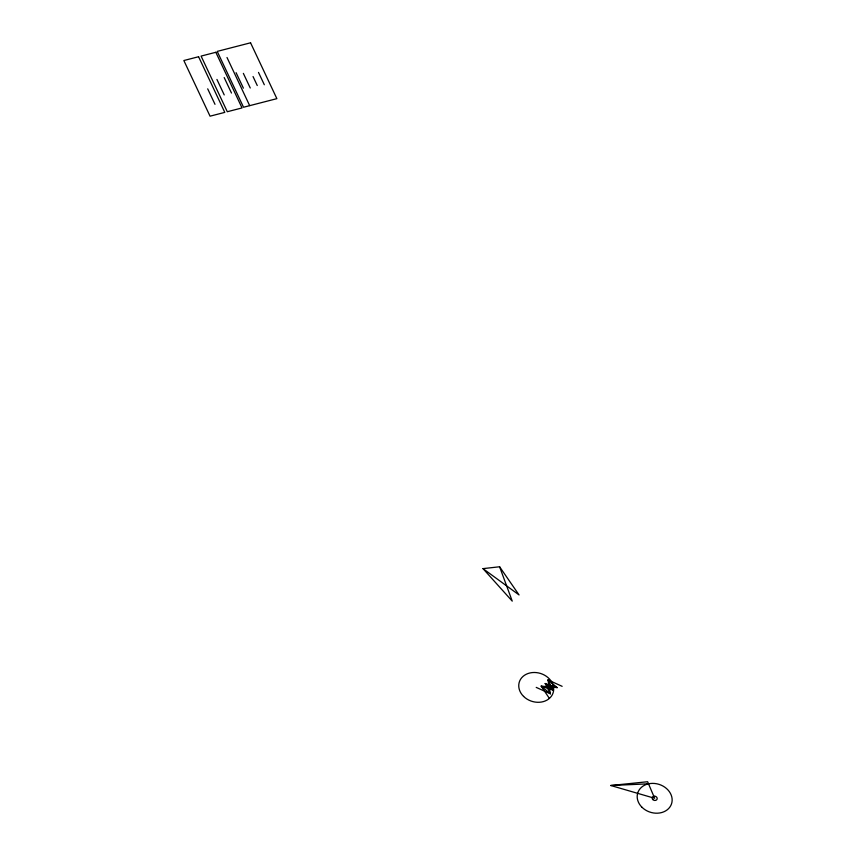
<?xml version="1.0" encoding="UTF-8"?>
<svg xmlns="http://www.w3.org/2000/svg" width="856" height="856" viewBox="0 0 856 856"><rect width="100%" height="100%" fill="white"/><g stroke="black" fill="none" stroke-linecap="round" stroke-linejoin="round"><path stroke-width="1.28" d="M482.998 568.63L499.604 566.768L519.057 594.941L482.998 568.63L512.241 601.126L499.604 566.768M610.767 785.508L647.628 781.731L654.669 798.295L610.767 785.508L648.527 783.828M536.22 687.389L550.397 693.809L547.968 679.91L557.213 687.614L541.153 686.105L549.178 698.111M562.146 686.33L547.968 679.91L553.158 690.193L541.153 686.105L550.397 693.809L545.197 683.527L557.213 687.614M545.197 683.527L553.158 690.193M258.501 72.407L264.322 84.755M253.044 76.558L257.26 85.525M243.361 73.37L250.252 87.997M236.085 72.674L243.382 88.157M227.001 57.491L249.663 105.62M224.186 77.564L231.484 93.047M216.932 79.437L224.229 94.92M207.698 88.842L214.995 104.325M250.562 42.8L217.221 51.392L243.532 107.246L276.873 98.654L250.562 42.8M198.581 56.731L183.847 60.53L210.052 116.181L224.796 112.382L198.581 56.731M215.83 52.291L201.085 56.089L227.3 111.729L242.034 107.931L215.83 52.291M642.043 807.326A17.751 14.595 17.7 0 0 671.457 804.062A17.751 14.595 17.7 0 0 650.507 783.497A17.751 14.595 17.7 0 0 642.043 807.326M652.786 799.547A2.568 2.119 17.7 0 0 657.076 799.194A2.568 2.119 17.7 0 0 654.155 796.144A2.568 2.119 17.7 0 0 652.786 799.547M523.594 696.42A17.751 14.595 17.7 0 0 553.008 693.157A17.751 14.595 17.7 0 0 532.058 672.602A17.751 14.595 17.7 0 0 523.594 696.42"/></g></svg>
